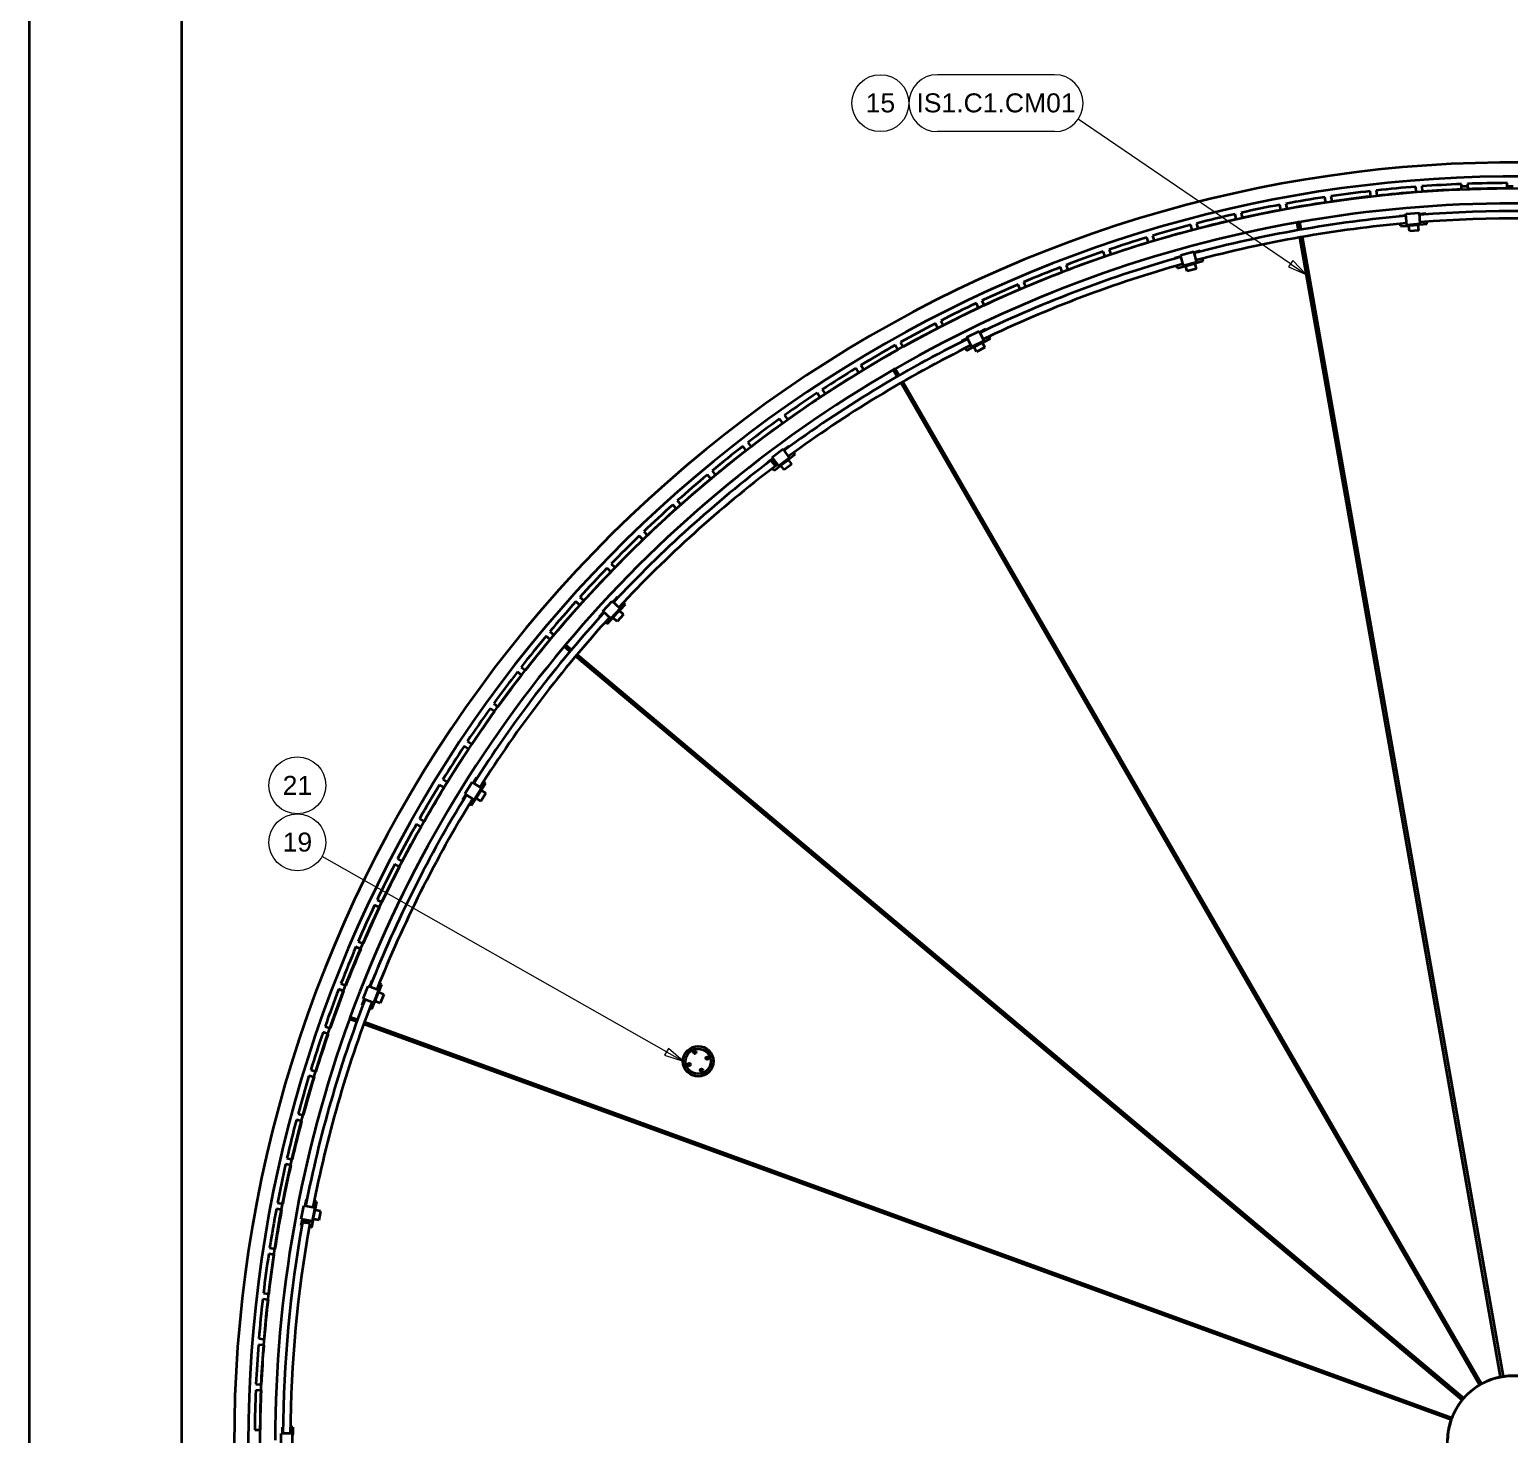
# Model space of a CAD drawing. Header units: millimetres. Extents: x 0 to 42050, y 0 to 29700.
# Drawn here: x 0 to 9742, y 9523 to 18773 of the extents above; entities that cross this region are included whole.
import ezdxf

# ---------------------------------------------------------------- set-up
doc = ezdxf.new("R2010")
doc.units = ezdxf.units.MM
doc.header["$LTSCALE"] = 50
doc.linetypes.add('CHAIN', pattern=[0.3543, 0.2362, -0.0295, 0.0591, -0.0295])
doc.layers.get('0').update_dxf_attribs({"lineweight": 18})
for name, color, linetype, lineweight in [('Border', 7, 'Continuous', 35), ('Symbol', 7, 'Continuous', 18), ('Visible', 7, 'Continuous', 35)]:
    doc.layers.add(name, color=color, linetype=linetype, lineweight=lineweight)
doc.layers.add('P_Condensate Centerline', color=40, linetype='CHAIN', lineweight=18, true_color=0xffbf00)
doc.styles.add('Note Text', font='arial.ttf')

# ---------------------------------------------------------------- blocks, each defined once
blk = doc.blocks.new('Borders Bigadan Border')
at = {"layer": 'Border'}
for p, q in [((0, 0), (0, 594)), ((20, 589), (20, 5))]:
    blk.add_line(p, q, dxfattribs=at)
blk = doc.blocks.new('Balloon43')
at = {"layer": 'Symbol'}
for p, q in [((83.85, 240.83), (38.52, 266.58)), ((84.1, 241.27), (83.61, 240.4)), ((83.61, 240.4), (86.03, 239.6)), ((83.85, 240.83), (86.03, 239.6)), ((86.03, 239.6), (84.1, 241.27))]:
    blk.add_line(p, q, dxfattribs=at)
at = {"layer": 'Symbol', "flags": 128}
blk.add_lwpolyline([(83.61, 240.4), (86.03, 239.6), (84.1, 241.27), (83.61, 240.4)], dxfattribs=at)
at = {"layer": 'Symbol'}
for centre in [(35.26, 275.93), (35.26, 268.43)]:
    blk.add_circle(centre, 3.75, dxfattribs=at)
blk.add_solid([(83.61, 240.4), (86.03, 239.6), (84.1, 241.27), (83.61, 240.4)], dxfattribs=at)
at = {"layer": 'Symbol', "char_height": 2.5, "attachment_point": 5, "style": 'Note Text'}
for s, insert in [('21', (35.26, 275.93)), ('19', (35.26, 268.45))]:
    blk.add_mtext(s, dxfattribs=dict(at, insert=insert))
blk = doc.blocks.new('Balloon50')
at = {"layer": 'Symbol'}
for p, q in [((134.96, 369.52), (119.52, 369.52)), ((166.01, 344.62), (138.05, 363.67)), ((134.96, 362.02), (119.52, 362.02)), ((166.3, 345.04), (165.73, 344.21)), ((168.08, 343.22), (166.3, 345.04)), ((165.73, 344.21), (168.08, 343.22)), ((166.01, 344.62), (168.08, 343.22))]:
    blk.add_line(p, q, dxfattribs=at)
at = {"layer": 'Symbol', "flags": 128}
blk.add_lwpolyline([(165.73, 344.21), (168.08, 343.22), (166.3, 345.04), (165.73, 344.21)], dxfattribs=at)
at = {"layer": 'Symbol'}
blk.add_circle((112.02, 365.77), 3.75, dxfattribs=at)
for centre, start, end in [((119.52, 365.77), 90, 270), ((134.96, 365.77), 270, 90)]:
    blk.add_arc(centre, 3.75, start, end, dxfattribs=at)
blk.add_solid([(165.73, 344.21), (168.08, 343.22), (166.3, 345.04), (165.73, 344.21)], dxfattribs=at)
at = {"layer": 'Symbol', "char_height": 2.5, "attachment_point": 5, "style": 'Note Text'}
for s, insert in [('15', (112.02, 365.79)), ('IS1.C1.CM01', (127.24, 365.79))]:
    blk.add_mtext(s, dxfattribs=dict(at, insert=insert))

msp = doc.modelspace()

# ---------------------------------------------------------------- linework, layer by layer
at = {"layer": 'P_Condensate Centerline', "ltscale": 23.990969}
for start in [205.648158, 255.589818]:
    msp.add_arc((9766.85, 9477.99), 7930, start, 21.225769, dxfattribs=at)
at = {"layer": 'Visible'}
for p, q in [((9127.86, 17703.21), (9125.23, 17738.11)), ((9165.12, 17741.11), (9167.75, 17706.21)), ((9426.95, 17720.99), (9425.59, 17755.96)), ((9466.24, 17740.08), (9426.21, 17740.08)), ((9465.56, 17757.51), (9466.92, 17722.54)), ((9726.48, 17727.9), (9726.4, 17762.9)), ((9766.45, 17740.08), (9726.45, 17740.08)), ((8532.61, 17635.15), (8527.45, 17669.77)), ((8567.02, 17675.65), (8572.17, 17641.03)), ((8829.61, 17674.58), (8825.72, 17709.37)), ((8865.48, 17713.81), (8869.37, 17679.03)), ((7943.86, 17524.06), (7936.21, 17558.22)), ((7975.24, 17566.96), (7982.9, 17532.81)), ((8237.23, 17584.95), (8230.82, 17619.36)), ((8270.14, 17626.68), (8276.55, 17592.27)), ((9018.42, 17547.33), (9059.28, 17550.67)), ((9018.82, 17542.53), (9018.42, 17547.33)), ((9060.28, 17550.76), (9059.28, 17550.67)), ((9059.63, 17558.73), (9149.33, 17566.08)), ((9065.59, 17485.97), (9059.63, 17558.73)), ((9155.29, 17493.32), (9149.33, 17566.08)), ((9150.98, 17558.19), (9149.98, 17558.11)), ((9191.84, 17561.54), (9150.98, 17558.19)), ((9192.23, 17556.73), (9191.84, 17561.54)), ((7652.9, 17452.56), (7644.02, 17486.41)), ((7682.71, 17496.57), (7691.59, 17462.72)), ((8352.57, 17452.71), (8343.74, 17502.78)), ((8359.5, 17505.56), (8368.33, 17455.48)), ((9024.14, 17477.56), (9022.76, 17494.38)), ((9024.14, 17477.56), (9070.98, 17481.4)), ((9155.29, 17493.32), (9065.59, 17485.97)), ((9070.57, 17486.38), (9070.98, 17481.4)), ((9079.95, 17482.13), (9070.98, 17481.4)), ((9073.56, 17486.63), (9073.73, 17484.63)), ((9079.71, 17485.12), (9073.73, 17484.63)), ((9141.5, 17490.19), (9079.71, 17485.12)), ((9079.95, 17482.13), (9141.74, 17487.2)), ((9079.95, 17482.13), (9080.2, 17479.14)), ((9082.97, 17445.26), (9080.2, 17479.14)), ((9144.77, 17450.32), (9082.97, 17445.26)), ((9141.5, 17490.19), (9147.48, 17490.68)), ((9141.74, 17487.2), (9150.71, 17487.93)), ((9141.99, 17484.21), (9141.74, 17487.2)), ((9144.77, 17450.32), (9141.99, 17484.21)), ((9147.32, 17492.67), (9147.48, 17490.68)), ((9150.31, 17492.91), (9150.71, 17487.93)), ((9197.56, 17491.77), (9150.71, 17487.93)), ((9197.56, 17491.77), (9196.18, 17508.59)), ((7364.73, 17370.54), (7354.62, 17404.05)), ((7392.92, 17415.61), (7403.03, 17382.1)), ((9683.98, 9901.88), (8360.96, 17405.14)), ((8376.71, 17407.92), (9699.74, 9904.66)), ((7079.73, 17278.12), (7068.41, 17311.23)), ((7106.26, 17324.17), (7117.58, 17291.05)), ((7538.87, 17269.68), (7578.41, 17280.53)), ((7540.14, 17265.03), (7538.87, 17269.68)), ((7577.25, 17288.51), (7664.05, 17312.32)), ((7596.57, 17218.11), (7577.25, 17288.51)), ((7579.37, 17280.79), (7578.41, 17280.53)), ((7683.36, 17241.92), (7664.05, 17312.32)), ((7667.13, 17304.87), (7666.16, 17304.61)), ((7706.67, 17315.72), (7667.13, 17304.87)), ((7725.19, 17248.21), (7679.86, 17235.78)), ((7707.94, 17311.07), (7706.67, 17315.72)), ((7725.19, 17248.21), (7720.72, 17264.49)), ((8383.36, 17278.07), (8399.06, 17281.19)), ((6798.27, 17175.4), (6785.76, 17208.09)), ((6823.11, 17222.39), (6835.63, 17189.7)), ((7557.39, 17202.17), (7552.92, 17218.45)), ((7557.39, 17202.17), (7602.71, 17214.61)), ((7683.36, 17241.92), (7596.57, 17218.11)), ((7601.39, 17219.43), (7602.71, 17214.61)), ((7611.39, 17216.99), (7602.71, 17214.61)), ((7604.28, 17220.23), (7604.81, 17218.3)), ((7610.6, 17219.88), (7604.81, 17218.3)), ((7670.39, 17236.29), (7610.6, 17219.88)), ((7611.39, 17216.99), (7671.18, 17233.4)), ((7611.39, 17216.99), (7612.19, 17214.1)), ((7621.18, 17181.31), (7612.19, 17214.1)), ((7680.97, 17197.71), (7621.18, 17181.31)), ((7670.39, 17236.29), (7676.17, 17237.88)), ((7671.18, 17233.4), (7679.86, 17235.78)), ((7671.98, 17230.5), (7671.18, 17233.4)), ((7680.97, 17197.71), (7671.98, 17230.5)), ((7675.65, 17239.81), (7676.17, 17237.88)), ((7678.54, 17240.6), (7679.86, 17235.78)), ((6520.73, 17062.53), (6507.04, 17094.74)), ((6543.85, 17110.39), (6557.54, 17078.18)), ((6247.47, 16939.66), (6232.62, 16971.35)), ((6268.83, 16988.33), (6283.69, 16956.64)), ((5998.43, 16856.36), (6014.43, 16825.23)), ((5978.85, 16806.95), (5962.85, 16838.08)), ((6170.43, 16748.77), (6251.32, 16788.23)), ((6283.33, 16722.62), (6251.32, 16788.23)), ((6255.73, 16781.48), (6254.83, 16781.04)), ((6292.58, 16799.45), (6255.73, 16781.48)), ((6294.69, 16795.12), (6292.58, 16799.45)), ((5715.23, 16664.57), (5698.11, 16695.1)), ((5733, 16714.66), (5750.12, 16684.13)), ((6136.19, 16723.17), (6173.04, 16741.14)), ((6138.3, 16718.84), (6136.19, 16723.17)), ((6166.88, 16660.26), (6159.48, 16675.43)), ((6166.88, 16660.26), (6209.12, 16680.86)), ((6202.43, 16683.16), (6170.43, 16748.77)), ((6173.94, 16741.58), (6173.04, 16741.14)), ((6283.33, 16722.62), (6202.43, 16683.16)), ((6206.93, 16685.35), (6209.12, 16680.86)), ((6217.21, 16684.81), (6209.12, 16680.86)), ((6209.63, 16686.67), (6210.5, 16684.87)), ((6215.89, 16687.5), (6210.5, 16684.87)), ((6271.62, 16714.68), (6215.89, 16687.5)), ((6217.21, 16684.81), (6272.93, 16711.99)), ((6217.21, 16684.81), (6218.52, 16682.11)), ((6233.43, 16651.55), (6218.52, 16682.11)), ((6289.15, 16678.73), (6233.43, 16651.55)), ((6271.62, 16714.68), (6277.01, 16717.31)), ((6272.93, 16711.99), (6281.02, 16715.93)), ((6274.25, 16709.29), (6272.93, 16711.99)), ((6289.15, 16678.73), (6274.25, 16709.29)), ((6276.14, 16719.11), (6277.01, 16717.31)), ((6278.83, 16720.42), (6281.02, 16715.93)), ((6323.27, 16736.54), (6281.02, 16715.93)), ((6323.27, 16736.54), (6315.87, 16751.71)), ((5472.89, 16563.41), (5491.1, 16533.52)), ((5456.95, 16512.71), (5438.73, 16542.6)), ((5710.35, 16488.06), (5684.92, 16532.1)), ((5698.78, 16540.1), (5724.21, 16496.06)), ((5204.35, 16351.57), (5185.07, 16380.78)), ((5218.45, 16402.82), (5237.73, 16373.61)), ((9544.01, 9847.97), (5734.5, 16446.23)), ((5748.36, 16454.23), (9557.86, 9855.97)), ((5791.04, 16348.3), (5805.42, 16355.38)), ((4957.77, 16181.37), (4937.44, 16209.86)), ((4970, 16233.1), (4990.33, 16204.61)), ((4717.54, 16002.33), (4696.18, 16030.06)), ((4727.88, 16054.46), (4749.23, 16026.73)), ((4887.71, 15958.15), (4959.91, 16011.89)), ((5003.49, 15953.33), (4959.91, 16011.89)), ((4965.49, 16006.07), (4964.69, 16005.47)), ((4998.38, 16030.55), (4965.49, 16006.07)), ((5001.25, 16026.68), (4998.38, 16030.55)), ((5040.17, 15974.39), (5030.09, 15987.93)), ((4858.8, 15926.66), (4891.69, 15951.14)), ((4861.67, 15922.79), (4858.8, 15926.66)), ((4909.27, 15898.28), (4880.13, 15936.8)), ((4882.34, 15933.89), (4882.33, 15933.89)), ((4882.34, 15933.89), (4882.78, 15934.95)), ((4882.34, 15933.89), (4894.7, 15917.54)), ((4914.84, 15902.49), (4885.73, 15941.03)), ((4887.92, 15938.12), (4886.79, 15937.98)), ((4931.3, 15899.59), (4887.71, 15958.15)), ((4887.92, 15938.12), (4900.28, 15921.76)), ((4887.93, 15938.12), (4887.92, 15938.12)), ((4900.59, 15870.5), (4890.51, 15884.05)), ((4892.49, 15951.73), (4891.69, 15951.14)), ((4900.59, 15870.5), (4938.29, 15898.57)), ((4907.07, 15901.19), (4908.2, 15901.33)), ((4912.64, 15905.4), (4912.2, 15904.35)), ((5003.49, 15953.33), (4931.3, 15899.59)), ((4935.31, 15902.58), (4938.29, 15898.57)), ((4937.71, 15904.37), (4938.91, 15902.76)), ((4945.51, 15903.94), (4938.29, 15898.57)), ((4943.72, 15906.35), (4938.91, 15902.76)), ((4993.46, 15943.36), (4943.72, 15906.35)), ((4945.51, 15903.94), (4995.25, 15940.96)), ((4945.51, 15903.94), (4947.3, 15901.53)), ((4967.6, 15874.26), (4947.3, 15901.53)), ((5017.34, 15911.28), (4967.6, 15874.26)), ((4993.46, 15943.36), (4998.27, 15946.95)), ((4995.25, 15940.96), (5002.47, 15946.33)), ((4997.04, 15938.55), (4995.25, 15940.96)), ((5017.34, 15911.28), (4997.04, 15938.55)), ((4997.08, 15948.55), (4998.27, 15946.95)), ((4999.48, 15950.34), (5002.47, 15946.33)), ((5040.17, 15974.39), (5002.47, 15946.33)), ((4483.96, 15814.68), (4461.62, 15841.62)), ((4492.4, 15867.16), (4514.75, 15840.22)), ((4257.35, 15618.67), (4234.04, 15644.78)), ((4263.88, 15671.42), (4287.19, 15645.31)), ((4038.01, 15414.57), (4013.77, 15439.81)), ((4042.62, 15467.52), (4066.86, 15442.28)), ((3826.23, 15202.63), (3801.09, 15226.98)), ((3828.91, 15255.72), (3854.05, 15231.37)), ((3622.28, 14983.15), (3596.27, 15006.57)), ((3623.03, 15036.3), (3649.04, 15012.88)), ((3773.35, 14943.93), (3834.36, 15010.09)), ((3888.03, 14960.6), (3834.36, 15010.09)), ((3840.92, 15005.4), (3840.24, 15004.66)), ((3868.72, 15035.54), (3840.92, 15005.4)), ((3872.26, 15032.27), (3868.72, 15035.54)), ((3750.76, 14907.63), (3778.55, 14937.77)), ((3754.3, 14904.36), (3750.76, 14907.63)), ((3827.01, 14894.44), (3773.35, 14943.93)), ((3779.23, 14938.5), (3778.55, 14937.77)), ((3888.03, 14960.6), (3827.01, 14894.44)), ((3880.01, 14948.95), (3837.98, 14903.37)), ((3840.18, 14901.34), (3882.21, 14946.92)), ((3909.41, 14921.83), (3867.38, 14876.26)), ((3880.01, 14948.95), (3884.07, 14953.36)), ((3882.21, 14946.92), (3888.31, 14953.53)), ((3884.42, 14944.88), (3882.21, 14946.92)), ((3882.6, 14954.72), (3884.07, 14953.36)), ((3909.41, 14921.83), (3884.42, 14944.88)), ((3884.64, 14956.92), (3888.31, 14953.53)), ((3920.18, 14988.08), (3888.31, 14953.53)), ((3920.18, 14988.08), (3907.77, 14999.53)), ((3425.26, 14809.54), (3452.1, 14787.08)), ((3802.22, 14860.17), (3789.81, 14871.62)), ((3802.22, 14860.17), (3834.08, 14894.72)), ((3830.4, 14898.11), (3834.08, 14894.72)), ((3832.44, 14900.32), (3833.91, 14898.96)), ((3837.98, 14903.37), (3833.91, 14898.96)), ((3840.18, 14901.34), (3834.08, 14894.72)), ((3840.18, 14901.34), (3842.39, 14899.31)), ((3867.38, 14876.26), (3842.39, 14899.31)), ((3426.43, 14756.4), (3399.59, 14778.86)), ((3557.4, 14677.9), (3518.45, 14710.58)), ((3528.73, 14722.84), (3567.69, 14690.15)), ((9430.9, 9749.44), (3594.4, 14646.85)), ((3604.69, 14659.11), (9441.19, 9761.7)), ((3238.95, 14522.7), (3211.31, 14544.16)), ((3235.84, 14575.76), (3263.49, 14554.29)), ((3658.99, 14592.66), (3667.93, 14606.04)), ((3055.05, 14335.25), (3083.45, 14314.8)), ((3060.08, 14282.33), (3031.67, 14302.79)), ((2890.05, 14035.64), (2860.92, 14055.04)), ((2883.1, 14088.33), (2912.23, 14068.92)), ((2720.23, 13835.33), (2750.05, 13817)), ((2942.58, 13848.76), (2920.84, 13814)), ((2946.66, 13846.21), (2942.58, 13848.76)), ((2729.09, 13782.93), (2699.28, 13801.26)), ((2850.31, 13701.24), (2872.05, 13736)), ((2865.8, 13741.09), (2913.53, 13817.39)), ((2927.69, 13702.38), (2865.8, 13741.09)), ((2872.58, 13736.85), (2872.05, 13736)), ((2975.42, 13778.69), (2913.53, 13817.39)), ((2920.84, 13814), (2920.31, 13813.15)), ((2975.42, 13778.69), (2927.69, 13702.38)), ((2969.69, 13765.76), (2936.81, 13713.19)), ((2939.36, 13711.6), (2972.23, 13764.16)), ((2969.69, 13765.76), (2972.87, 13770.84)), ((3003.6, 13744.54), (2970.73, 13691.98)), ((2971.18, 13771.9), (2972.87, 13770.84)), ((2972.23, 13764.16), (2977.01, 13771.8)), ((2974.78, 13762.57), (2972.23, 13764.16)), ((2972.77, 13774.45), (2977.01, 13771.8)), ((3003.6, 13744.54), (2974.78, 13762.57)), ((3001.93, 13811.64), (2977.01, 13771.8)), ((3001.93, 13811.64), (2987.62, 13820.59)), ((2854.4, 13698.68), (2850.31, 13701.24)), ((2909.66, 13664.12), (2895.35, 13673.07)), ((2909.66, 13664.12), (2934.58, 13703.97)), ((2930.35, 13706.62), (2934.58, 13703.97)), ((2931.94, 13709.16), (2933.63, 13708.1)), ((2936.81, 13713.19), (2933.63, 13708.1)), ((2939.36, 13711.6), (2934.58, 13703.97)), ((2939.36, 13711.6), (2941.9, 13710.01)), ((2970.73, 13691.98), (2941.9, 13710.01)), ((2577.42, 13524.54), (2546.96, 13541.78)), ((2566.66, 13576.59), (2597.12, 13559.35)), ((2435.22, 13260.82), (2404.16, 13276.94)), ((2422.59, 13312.44), (2453.65, 13296.32)), ((2302.7, 12992.1), (2271.07, 13007.09)), ((2288.2, 13043.24), (2319.83, 13028.25)), ((2163.67, 12769.33), (2195.82, 12755.5)), ((2180.02, 12718.75), (2147.87, 12732.58)), ((2049.17, 12491.08), (2081.81, 12478.43)), ((2196.38, 12391.15), (2229.17, 12474.97)), ((2297.15, 12448.37), (2229.17, 12474.97)), ((2236.99, 12472.98), (2236.62, 12472.05)), ((2251.92, 12511.17), (2236.99, 12472.98)), ((2256.41, 12509.41), (2251.92, 12511.17)), ((2317.11, 12485.66), (2299.99, 12441.89)), ((2317.11, 12485.66), (2301.39, 12491.81)), ((2067.35, 12441.13), (2034.72, 12453.78)), ((2188.53, 12349.12), (2203.47, 12387.31)), ((2264.37, 12364.56), (2196.38, 12391.15)), ((2203.83, 12388.24), (2203.47, 12387.31)), ((2297.15, 12448.37), (2264.37, 12364.56)), ((2267.28, 12372.01), (2269.14, 12371.28)), ((2271.33, 12376.87), (2269.14, 12371.28)), ((2274.12, 12375.77), (2270.84, 12367.39)), ((2293.92, 12434.61), (2271.33, 12376.87)), ((2274.12, 12375.77), (2296.71, 12433.51)), ((2274.12, 12375.77), (2276.92, 12374.68)), ((2308.58, 12362.29), (2276.92, 12374.68)), ((2293.92, 12434.61), (2296.1, 12440.19)), ((2294.24, 12440.92), (2296.1, 12440.19)), ((2295.33, 12443.72), (2299.99, 12441.89)), ((2296.71, 12433.51), (2299.99, 12441.89)), ((2299.5, 12432.42), (2296.71, 12433.51)), ((2331.17, 12420.03), (2299.5, 12432.42)), ((2331.17, 12420.03), (2308.58, 12362.29)), ((2193.02, 12347.37), (2188.53, 12349.12)), ((2253.72, 12323.62), (2238, 12329.77)), ((2253.72, 12323.62), (2270.84, 12367.39)), ((2266.19, 12369.21), (2270.84, 12367.39)), ((1944.85, 12208.85), (1977.93, 12197.4)), ((2153.41, 12240.55), (2105.62, 12257.94)), ((2111.1, 12272.97), (2158.88, 12255.58)), ((9358.32, 9618.17), (2198.79, 12224.03)), ((2204.27, 12239.06), (9363.8, 9633.21)), ((2320.02, 12179.91), (2325.16, 12195.06)), ((1964.83, 12159.6), (1931.76, 12171.06)), ((1850.85, 11923.03), (1884.32, 11912.78)), ((1872.61, 11874.53), (1839.14, 11884.78)), ((1790.79, 11586.31), (1756.98, 11595.33)), ((1767.29, 11633.98), (1801.11, 11624.95)), ((1719.5, 11295.3), (1685.37, 11303.09)), ((1694.28, 11342.08), (1728.4, 11334.29)), ((1658.82, 11001.89), (1624.43, 11008.44)), ((1631.92, 11047.73), (1666.3, 11041.18)), ((1788.19, 10940.69), (1804.91, 11029.12)), ((1876.64, 11015.56), (1804.91, 11029.12)), ((1812.96, 11028.62), (1812.77, 11027.64)), ((1820.58, 11068.91), (1812.96, 11028.62)), ((1825.31, 11068.01), (1820.58, 11068.91)), ((1876.64, 11015.56), (1859.92, 10927.13)), ((1889.36, 11055.9), (1872.77, 11059.04)), ((1875.71, 11010.65), (1880.63, 11009.72)), ((1878.95, 11000.88), (1880.63, 11009.72)), ((1889.36, 11055.9), (1880.63, 11009.72)), ((1859.92, 10927.13), (1788.19, 10940.69)), ((1788.25, 10897.94), (1795.87, 10938.22)), ((1796.05, 10939.2), (1795.87, 10938.22)), ((1844.9, 10912.88), (1797.37, 10921.48)), ((1846.15, 10919.74), (1798.63, 10928.39)), ((1800.97, 10920.84), (1800.58, 10921.92)), ((1800.97, 10920.84), (1821.14, 10917.18)), ((1800.97, 10920.84), (1800.97, 10920.83)), ((1802.22, 10927.73), (1801.47, 10926.86)), ((1802.22, 10927.74), (1802.22, 10927.73)), ((1802.22, 10927.73), (1822.39, 10924.07)), ((1841.31, 10913.53), (1842.05, 10914.39)), ((1842.56, 10920.4), (1842.95, 10919.33)), ((1857.03, 10884.93), (1865.76, 10931.11)), ((1860.85, 10932.04), (1865.76, 10931.11)), ((1861.41, 10934.99), (1863.37, 10934.62)), ((1864.49, 10940.51), (1863.37, 10934.62)), ((1876.01, 11001.43), (1864.49, 10940.51)), ((1867.44, 10939.96), (1865.76, 10931.11)), ((1867.44, 10939.96), (1878.95, 11000.88)), ((1867.44, 10939.96), (1870.38, 10939.4)), ((1903.79, 10933.08), (1870.38, 10939.4)), ((1875.16, 11007.7), (1877.12, 11007.33)), ((1876.01, 11001.43), (1877.12, 11007.33)), ((1881.9, 11000.32), (1878.95, 11000.88)), ((1915.31, 10994), (1881.9, 11000.32)), ((1915.31, 10994), (1903.79, 10933.08)), ((1792.98, 10897.04), (1788.25, 10897.94)), ((1857.03, 10884.93), (1840.45, 10888.07)), ((1580.28, 10751.31), (1614.88, 10746.01)), ((1608.83, 10706.47), (1574.23, 10711.77)), ((1539.45, 10453.21), (1574.21, 10449.17)), ((1569.6, 10409.44), (1534.83, 10413.47)), ((1509.46, 10153.82), (1544.35, 10151.05)), ((1541.18, 10111.17), (1506.29, 10113.94)), ((1490.37, 9853.54), (1525.33, 9852.04)), ((1523.62, 9812.07), (1488.65, 9813.58)), ((1482.19, 9552.76), (1517.19, 9552.53)), ((1663.43, 9571.75), (1663.39, 9530.75)), ((1668.24, 9571.75), (1663.43, 9571.75)), ((1733.43, 9571.69), (1716.55, 9571.71)), ((1733.43, 9571.69), (1733.39, 9524.69)), ((1655.32, 9439.76), (1655.39, 9529.76)), ((1728.39, 9529.7), (1655.39, 9529.76)), ((1663.39, 9530.75), (1663.39, 9529.75)), ((1728.39, 9529.7), (1728.32, 9439.7)), ((1728.39, 9524.7), (1733.39, 9524.69)), ((1733.38, 9515.69), (1733.39, 9524.69))]:
    msp.add_line(p, q, dxfattribs=at)
for centre, radius in [((9766.85, 9477.99), 8250), ((4401.38, 11979.95), 100), ((4401.38, 11979.95), 82.5), ((4380, 12038.69), 9), ((4380, 12038.69), 8.75), ((4460.11, 12001.33), 9), ((4460.11, 12001.33), 8.75), ((4342.65, 11958.58), 9), ((4342.65, 11958.58), 8.75), ((4422.76, 11921.22), 9), ((4422.76, 11921.22), 8.75), ((9766.85, 9477.99), 431.86)]:
    msp.add_circle(centre, radius, dxfattribs=at)
for centre, radius, start, end in [((9766.85, 9477.99), 8420, 352.893014, 276.750813), ((9766.85, 9477.99), 8326.9, 5.718532, 276.329235), ((9766.85, 9477.99), 8285, 94.441619, 96.245919), ((9766.85, 9477.99), 8285, 92.360694, 94.164995), ((9766.85, 9477.99), 8285, 90.279769, 92.08407), ((9766.85, 9477.99), 8285, 98.603469, 100.407769), ((9766.85, 9477.99), 8250, 98.604055, 100.407182), ((9766.85, 9477.99), 8285, 96.522544, 98.326844), ((9766.85, 9477.99), 8250, 96.523131, 98.326257), ((9766.85, 9477.99), 8250, 94.442206, 96.245333), ((9766.85, 9477.99), 8250, 92.361281, 94.164408), ((9766.85, 9477.99), 8250, 90.280356, 92.083483), ((9766.85, 9477.99), 8099.15, 95.002245, 105.024096), ((9766.85, 9477.99), 8285, 102.765318, 104.569619), ((9766.85, 9477.99), 8285, 100.684394, 102.488694), ((9766.85, 9477.99), 8250, 100.68498, 102.488107), ((9766.85, 9477.99), 8150, 80.056241, 99.943759), ((9766.85, 9477.99), 8099.15, 84.488702, 94.365555), ((9766.85, 9477.99), 8150, 100.056241, 119.943759), ((9766.85, 9477.99), 8285, 104.846243, 106.650544), ((9766.85, 9477.99), 8250, 104.84683, 106.649957), ((9766.85, 9477.99), 8050.85, 95.004155, 105.022186), ((9766.85, 9477.99), 8250, 102.765905, 104.569032), ((9766.85, 9477.99), 8150, 99.943759, 100.056241), ((9766.85, 9477.99), 8050.85, 84.488702, 94.363645), ((9766.85, 9477.99), 8285, 106.927168, 108.731469), ((9766.85, 9477.99), 8250, 106.927755, 108.730882), ((9766.85, 9477.99), 8099.15, 105.660786, 115.682637), ((9766.85, 9477.99), 8285, 109.008093, 110.812393), ((9766.85, 9477.99), 8250, 109.00868, 110.811807), ((9766.85, 9477.99), 8050.85, 105.662696, 115.680727), ((9766.85, 9477.99), 8285, 111.089018, 112.893318), ((9766.85, 9477.99), 8250, 111.089605, 112.892731), ((9766.85, 9477.99), 7870, 99.941758, 100.058242), ((9766.85, 9477.99), 8285, 113.169943, 114.974243), ((9766.85, 9477.99), 8250, 113.170529, 114.973656), ((9766.85, 9477.99), 7695, 99.940433, 100.059567), ((9766.85, 9477.99), 8285, 115.250868, 117.055168), ((9766.85, 9477.99), 8250, 115.251454, 117.054581), ((9766.85, 9477.99), 8285, 117.331792, 119.136093), ((9766.85, 9477.99), 8250, 117.332379, 119.135506), ((9766.85, 9477.99), 8099.15, 116.319327, 126.341178), ((9766.85, 9477.99), 8050.85, 116.321237, 126.339268), ((9766.85, 9477.99), 8285, 119.412717, 121.217018), ((9766.85, 9477.99), 8250, 119.413304, 121.216431), ((9766.85, 9477.99), 8150, 120.056241, 139.943759), ((9766.85, 9477.99), 8285, 121.493642, 123.297943), ((9766.85, 9477.99), 8250, 121.494229, 123.297356), ((9766.85, 9477.99), 8150, 119.943759, 120.056241), ((9766.85, 9477.99), 8285, 123.574567, 125.378867), ((9766.85, 9477.99), 8250, 123.575154, 125.378281), ((9766.85, 9477.99), 7870, 119.941758, 120.058242), ((9766.85, 9477.99), 8285, 125.655492, 127.459792), ((9766.85, 9477.99), 8250, 125.656079, 127.459205), ((9766.85, 9477.99), 7695, 119.940433, 120.059567), ((9766.85, 9477.99), 8285, 127.736417, 129.540717), ((9766.85, 9477.99), 8250, 127.737003, 129.54013), ((9766.85, 9477.99), 8099.15, 127.111086, 136.999719), ((9766.85, 9477.99), 8050.85, 127.111086, 136.997809), ((4887.39, 15933.01), 5, 96.966532, 157.205971), ((9766.85, 9477.99), 8099.15, 126.977868, 127.061418), ((4907.59, 15906.29), 5, 276.966532, 337.205971), ((9766.85, 9477.99), 8050.85, 126.979778, 127.061418), ((9766.85, 9477.99), 8285, 129.817342, 131.621642), ((9766.85, 9477.99), 8250, 129.817928, 131.621055), ((9766.85, 9477.99), 8285, 131.898266, 133.702567), ((9766.85, 9477.99), 8250, 131.898853, 133.70198), ((9766.85, 9477.99), 8285, 133.979191, 135.783492), ((9766.85, 9477.99), 8250, 133.979778, 135.782905), ((9766.85, 9477.99), 8285, 136.060116, 137.864416), ((9766.85, 9477.99), 8250, 136.060703, 137.86383), ((9766.85, 9477.99), 8285, 138.141041, 139.945341), ((9766.85, 9477.99), 8099.15, 137.636409, 147.65826), ((9766.85, 9477.99), 8250, 138.141628, 139.944755), ((9766.85, 9477.99), 8050.85, 137.638319, 147.65635), ((9766.85, 9477.99), 8150, 140.056241, 159.943759), ((9766.85, 9477.99), 8285, 140.221966, 142.026266), ((9766.85, 9477.99), 8250, 140.222553, 142.025679), ((9766.85, 9477.99), 8150, 139.943759, 140.056241), ((9766.85, 9477.99), 8285, 142.302891, 144.107191), ((9766.85, 9477.99), 8250, 142.303477, 144.106604), ((9766.85, 9477.99), 7870, 139.941758, 140.058242), ((9766.85, 9477.99), 7695, 139.940433, 140.059567), ((9766.85, 9477.99), 8285, 144.383815, 146.188116), ((9766.85, 9477.99), 8250, 144.384402, 146.187529), ((9766.85, 9477.99), 8285, 146.46474, 148.269041), ((9766.85, 9477.99), 8250, 146.465327, 148.268454), ((9766.85, 9477.99), 8285, 148.545665, 150.349966), ((9766.85, 9477.99), 8250, 148.546252, 150.349379), ((9766.85, 9477.99), 8099.15, 148.29495, 158.316801), ((9766.85, 9477.99), 8050.85, 148.29686, 158.314891), ((9766.85, 9477.99), 8285, 150.62659, 152.43089), ((9766.85, 9477.99), 8250, 150.627177, 152.430304), ((9766.85, 9477.99), 8285, 152.707515, 154.511815), ((9766.85, 9477.99), 8250, 152.708102, 154.511229), ((9766.85, 9477.99), 8285, 154.78844, 156.59274), ((9766.85, 9477.99), 8250, 154.789027, 156.592153), ((9766.85, 9477.99), 8285, 156.869365, 158.673665), ((9766.85, 9477.99), 8250, 156.869951, 158.673078), ((9766.85, 9477.99), 8099.15, 158.953491, 168.975342), ((9766.85, 9477.99), 8285, 158.950289, 160.75459), ((9766.85, 9477.99), 8250, 158.950876, 160.754003), ((9766.85, 9477.99), 8050.85, 158.9554, 168.973432), ((9766.85, 9477.99), 8150, 160.056241, 179.943759), ((9766.85, 9477.99), 8150, 159.943759, 160.056241), ((9766.85, 9477.99), 7870, 159.941758, 160.058242), ((9766.85, 9477.99), 8285, 161.031214, 162.835515), ((9766.85, 9477.99), 8250, 161.031801, 162.834928), ((9766.85, 9477.99), 7695, 159.940433, 160.059567), ((4374.02, 12055.13), 7, 38.600841, 181.399159), ((4476.55, 12007.32), 7, 308.600841, 91.399159), ((4326.2, 11952.59), 7, 128.600841, 271.399159), ((4428.74, 11904.78), 7, 218.600841, 1.399159), ((9766.85, 9477.99), 8285, 163.112139, 164.91644), ((9766.85, 9477.99), 8250, 163.112726, 164.915853), ((9766.85, 9477.99), 8285, 165.193064, 166.997364), ((9766.85, 9477.99), 8250, 165.193651, 166.996778), ((9766.85, 9477.99), 8285, 167.273989, 169.078289), ((9766.85, 9477.99), 8250, 167.274576, 169.077703), ((9766.85, 9477.99), 8285, 169.354914, 171.159214), ((9766.85, 9477.99), 8250, 169.355501, 171.158627), ((9766.85, 9477.99), 8099.15, 169.73347, 179.633883), ((9766.85, 9477.99), 8050.85, 169.73347, 179.631973), ((9766.85, 9477.99), 8099.15, 169.612031, 169.683801), ((1805.28, 10923.62), 5, 139.588916, 199.828355), ((1838.24, 10917.63), 5, 319.588916, 19.828355), ((9766.85, 9477.99), 8050.85, 169.613941, 169.683801), ((9766.85, 9477.99), 8285, 171.435839, 173.240139), ((9766.85, 9477.99), 8250, 171.436425, 173.239552), ((9766.85, 9477.99), 1000, 99.541629, 100.458371), ((9766.85, 9477.99), 8285, 173.516763, 175.321064), ((9766.85, 9477.99), 8250, 173.51735, 175.320477), ((9766.85, 9477.99), 1000, 119.541629, 120.458371), ((9766.85, 9477.99), 8285, 175.597688, 177.401989), ((9766.85, 9477.99), 8250, 175.598275, 177.401402), ((9766.85, 9477.99), 1000, 139.541629, 140.458371), ((9766.85, 9477.99), 431.91, 121.06132, 138.93868), ((9766.85, 9477.99), 431.91, 101.06132, 118.93868), ((9766.85, 9477.99), 431.91, 81.06132, 98.93868), ((9766.85, 9477.99), 8285, 177.678613, 179.482914), ((9766.85, 9477.99), 8250, 177.6792, 179.482327), ((9766.85, 9477.99), 1000, 159.541629, 160.458371), ((9766.85, 9477.99), 431.91, 141.06132, 158.93868), ((9766.85, 9477.99), 431.91, 161.06132, 178.93868)]:
    msp.add_arc(centre, radius, start, end, dxfattribs=at)

# ---------------------------------------------------------------- block references
at = {"xscale": 50, "yscale": 50, "zscale": 50}
msp.add_blockref('Borders Bigadan Border', (0, 0), dxfattribs=at)
at = {"layer": 'Symbol', "xscale": 50, "yscale": 50, "zscale": 50}
for name in ['Balloon50', 'Balloon43']:
    msp.add_blockref(name, (0, 0), dxfattribs=at)

doc.saveas('drawing.dxf')
